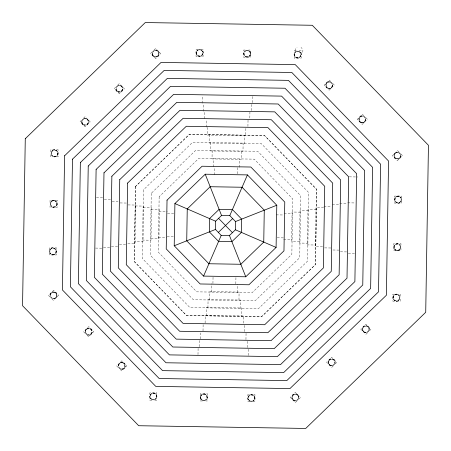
<?xml version="1.0" encoding="UTF-8"?>
<svg xmlns="http://www.w3.org/2000/svg" width="451" height="451" viewBox="0 0 451 451"><rect width="100%" height="100%" fill="white"/><g stroke="black" fill="none" stroke-linecap="round" stroke-linejoin="round"><path stroke-width="0.34" stroke-dasharray="2.25 1.69" d="M197.995 354.616L198.102 348.33M202.133 103.24L202.257 95.556M199.297 346.706L199.398 340.42M203.536 111.194L203.666 103.51M200.65 338.836L200.751 332.928M204.506 118.636L204.624 111.414M203.018 330.904L203.125 324.619M206.496 127.103L206.62 119.419M207.325 127.362L207.195 135.046L245.75 135.678L245.874 127.994M205.104 323.006L205.228 315.322L243.782 315.954L243.658 323.638M206.231 315.796L206.372 307.413L241.792 307.988L241.651 316.371M209.241 134.624L209.106 143.006L244.527 143.587L244.662 135.204M207.928 307.892L208.069 299.509L240.451 300.039L240.315 308.422M210.735 142.578L210.6 150.961L242.982 151.491L243.123 143.108M209.743 299.988L209.884 291.605L239.086 292.085L238.951 300.467M212.173 150.533L212.032 158.915L241.24 159.395L241.375 151.012M211.192 292.085L211.327 283.702M213.695 166.876L213.83 158.493M212.94 283.482L213.041 277.196M214.727 174.825L214.856 167.141M235.834 283.854L235.958 276.17M237.643 173.798L237.745 167.513M237.215 292.507L237.35 284.124M239.718 167.298L239.853 158.915M244.431 331.581L244.555 323.897M247.926 126.381L248.033 120.096M245.953 339.58L246.071 332.353M249.831 118.066L249.927 112.152M247.486 347.49L247.61 339.806M251.754 110.585L251.855 104.299M248.597 355.444L248.721 347.755M252.757 102.67L252.859 96.384M51.718 151.711A3.202 3.202 0 0 1 56.555 150.859A3.202 3.202 0 0 1 56.555 155.77A3.202 3.202 0 0 1 51.718 154.918L52.891 156.091L54.498 156.52L56.099 156.091L57.271 154.918L57.7 153.317L57.271 151.711L56.099 150.538L54.498 150.11L52.891 150.538L51.718 151.711L51.346 151.497L52.677 150.166L54.498 149.681L56.313 150.166L57.643 151.497L58.128 153.317L57.643 155.133L56.313 156.463L54.498 156.948L52.677 156.463L51.448 155.076M50.895 202.228A3.202 3.202 0 0 1 55.732 201.377A3.202 3.202 0 0 1 55.732 206.287A3.202 3.202 0 0 1 50.895 205.43L52.068 206.609L53.669 207.037L55.27 206.609L56.448 205.43L56.877 203.829L56.448 202.228L55.27 201.056L53.669 200.627L52.068 201.056L50.895 202.228L50.523 202.014L51.854 200.684L53.669 200.199L55.49 200.684L56.815 202.014L57.305 203.829L56.815 205.65L55.49 206.975L53.669 207.466L51.854 206.975L50.523 205.65M84.224 118.371L86.073 118.258L87.703 119.194L88.644 120.823L88.644 122.706L87.703 124.335L86.073 125.277L84.19 125.277L84.303 124.859L85.961 124.859L87.398 124.031L88.227 122.593L88.227 120.936L87.398 119.498L85.961 118.669L84.303 118.669A3.202 3.202 0 0 1 88.323 121.488A3.202 3.202 0 0 1 84.856 124.955A3.202 3.202 0 0 1 82.037 120.936L82.037 122.593L82.866 124.031L84.303 124.859M85.961 118.669L86.073 118.258M50.117 249.803A3.202 3.202 0 0 1 54.954 248.946A3.202 3.202 0 0 1 54.954 253.857A3.202 3.202 0 0 1 50.117 253.005L51.29 254.178L52.897 254.606L54.498 254.178L55.67 253.005L56.099 251.404L55.67 249.803L54.498 248.631L52.897 248.197L51.29 248.631L50.117 249.803L49.745 249.589L51.076 248.259L52.897 247.768L54.712 248.259L56.042 249.589L56.527 251.404L56.042 253.22L54.712 254.55L52.897 255.035L51.076 254.55L49.847 253.163M52.632 298.771L54.481 298.883L56.11 297.948L57.051 296.318L57.051 294.435L56.11 292.806L54.481 291.865L52.598 291.865L50.969 292.806L50.027 294.435L50.14 296.284M54.368 292.282L52.711 292.282L51.273 293.111L50.444 294.548L50.444 296.206A3.202 3.202 0 0 1 53.257 292.186A3.202 3.202 0 0 1 56.73 295.653A3.202 3.202 0 0 1 52.711 298.472L54.368 298.472L55.806 297.643L56.634 296.206L56.634 294.548L55.806 293.111L54.368 292.282L54.481 291.865M118.382 92.184L118.489 91.773L120.152 91.773L121.584 90.944L122.413 89.507L122.413 87.849L121.584 86.412L120.152 85.583L118.489 85.583L118.382 85.166L120.259 85.166L121.888 86.107L122.83 87.736L122.83 89.619L121.888 91.243L120.259 92.184L118.382 92.184L116.753 91.243L115.811 89.619L115.811 87.736M120.152 85.583L120.259 85.166M154.716 50.14L156.565 50.027L158.194 50.969L159.135 52.598L159.135 54.481L158.194 56.11L156.565 57.051L154.682 57.051L154.794 56.634L153.357 55.806L152.528 54.368L152.528 52.711A3.202 3.202 0 0 0 155.347 56.73A3.202 3.202 0 0 0 158.814 53.257A3.202 3.202 0 0 0 154.794 50.444L156.452 50.444L157.889 51.273L158.718 52.711L158.718 54.368L157.889 55.806L156.452 56.634L154.794 56.634M156.452 50.444L156.565 50.027M89.507 328.587L89.619 328.17L87.736 328.17L86.107 329.112L85.166 330.741L85.166 332.618L85.583 332.511A3.202 3.202 0 0 1 88.396 328.486A3.202 3.202 0 0 1 91.869 331.959A3.202 3.202 0 0 1 87.849 334.772L89.507 334.772L90.944 333.943L91.773 332.511L91.773 330.848L90.944 329.416L89.507 328.587L87.849 328.587L86.412 329.416L85.583 330.848L85.583 332.511M201.197 50.117L202.369 51.29L202.803 52.897L202.369 54.498L201.197 55.67L199.596 56.099L197.995 55.67L196.822 54.498L196.394 52.897L196.822 51.29L197.995 50.117A3.202 3.202 0 0 0 197.143 54.954A3.202 3.202 0 0 0 202.054 54.954A3.202 3.202 0 0 0 201.197 50.117L201.411 49.745L202.741 51.076L203.232 52.897L202.741 54.712L201.411 56.042L199.596 56.527L197.78 56.042L196.45 54.712L195.965 52.897L196.45 51.076L197.837 49.847M120.857 369.262L122.706 369.375L124.335 368.439L125.277 366.81L125.277 364.927L124.335 363.297L122.706 362.356L120.823 362.356L119.194 363.297L118.258 364.927L118.371 366.776M122.593 362.773L120.936 362.773L119.498 363.602L118.669 365.039L118.669 366.697A3.202 3.202 0 0 1 121.488 362.677A3.202 3.202 0 0 1 124.955 366.144A3.202 3.202 0 0 1 120.936 368.963L122.593 368.963L124.031 368.134L124.859 366.697L124.859 365.039L124.031 363.602L122.593 362.773L122.706 362.356M151.711 399.282L150.538 398.109L150.11 396.502L150.538 394.901L151.711 393.729L153.317 393.3L154.918 393.729L156.091 394.901L156.52 396.502L156.091 398.109L154.918 399.282A3.202 3.202 0 0 0 155.77 394.445A3.202 3.202 0 0 0 150.859 394.445A3.202 3.202 0 0 0 151.711 399.282L151.497 399.654L150.166 398.323L149.681 396.502L150.166 394.687L151.497 393.357L153.317 392.872L155.133 393.357L156.463 394.687L156.948 396.502L156.463 398.323L155.076 399.552M248.772 50.895L249.944 52.068L250.373 53.669L249.944 55.27L248.772 56.448L247.171 56.877L245.57 56.448L244.391 55.27L243.963 53.669L244.391 52.068L245.57 50.895A3.202 3.202 0 0 0 244.713 55.732A3.202 3.202 0 0 0 249.623 55.732A3.202 3.202 0 0 0 248.772 50.895L248.986 50.523L250.316 51.854L250.801 53.669L250.316 55.49L248.986 56.815L247.171 57.305L245.35 56.815L244.025 55.49L243.534 53.669L244.025 51.854L245.35 50.523M202.228 400.105L201.056 398.932L200.627 397.331L201.056 395.73L202.228 394.552L203.829 394.123L205.43 394.552L206.609 395.73L207.037 397.331L206.609 398.932L205.43 400.105A3.202 3.202 0 0 0 206.287 395.268A3.202 3.202 0 0 0 201.377 395.268A3.202 3.202 0 0 0 202.228 400.105L202.014 400.477L200.684 399.146L200.199 397.331L200.684 395.51L202.014 394.185L203.829 393.695L205.65 394.185L206.975 395.51L207.466 397.331L206.975 399.146L205.65 400.477M299.289 51.718L300.462 52.891L300.89 54.498L300.462 56.099L299.289 57.271L297.683 57.7L296.082 57.271L294.909 56.099L294.48 54.498L294.909 52.891L296.082 51.718A3.202 3.202 0 0 0 295.23 56.555A3.202 3.202 0 0 0 300.14 56.555A3.202 3.202 0 0 0 299.289 51.718L299.503 51.346L300.834 52.677L301.319 54.498L300.834 56.313L299.503 57.643L297.683 58.128L295.867 57.643L294.537 56.313L294.052 54.498L294.537 52.677L295.924 51.448M332.629 84.224L332.742 86.073L331.806 87.703L330.177 88.644L328.294 88.644L328.407 88.227L326.969 87.398L326.141 85.961L326.141 84.303L326.969 82.866L328.407 82.037L330.064 82.037A3.202 3.202 0 0 0 326.045 84.856A3.202 3.202 0 0 0 329.512 88.323A3.202 3.202 0 0 0 332.331 84.303L332.331 85.961L331.502 87.398L330.064 88.227L328.407 88.227M330.143 81.738L328.294 81.625L326.665 82.561L325.723 84.19L325.723 86.073L326.665 87.703L328.294 88.644M249.803 400.883L248.631 399.71L248.197 398.103L248.631 396.502L249.803 395.33L251.404 394.901L253.005 395.33L254.178 396.502L254.606 398.103L254.178 399.71L253.005 400.883A3.202 3.202 0 0 0 253.857 396.046A3.202 3.202 0 0 0 248.946 396.046A3.202 3.202 0 0 0 249.803 400.883L249.589 401.255L248.259 399.924L247.768 398.103L248.259 396.288L249.589 394.958L251.404 394.473L253.22 394.958L254.55 396.288L255.035 398.103L254.55 399.924L253.163 401.153M361.381 122.83L361.493 122.413L360.056 121.584L359.227 120.152L359.227 118.489L360.056 117.057L361.493 116.228L363.151 116.228A3.202 3.202 0 0 0 359.131 119.041A3.202 3.202 0 0 0 362.604 122.514A3.202 3.202 0 0 0 365.417 118.489L365.834 118.382L365.834 120.259L364.893 121.888L363.264 122.83L361.381 122.83L359.757 121.888L358.816 120.259L358.816 118.382L359.757 116.753L361.381 115.811L363.264 115.811M298.771 398.368L298.883 396.519L297.948 394.89L296.318 393.948L294.435 393.948L292.806 394.89L291.865 396.519L291.865 398.402L292.806 400.031L294.435 400.973L294.548 400.556L296.206 400.556A3.202 3.202 0 0 1 292.186 397.743A3.202 3.202 0 0 1 295.653 394.27A3.202 3.202 0 0 1 298.472 398.289L298.472 396.632L297.643 395.194L296.206 394.366L294.548 394.366L293.111 395.194L292.282 396.632L292.282 398.289L293.111 399.727L294.548 400.556M296.206 394.366L296.318 393.948M330.741 365.834L330.848 365.417L332.511 365.417L332.618 365.834L330.741 365.834L329.112 364.893L328.17 363.264L328.17 361.381L329.112 359.757L330.741 358.816L332.618 358.816L334.247 359.757L335.189 361.381L335.189 363.264M332.511 365.417A3.202 3.202 0 0 1 328.486 362.604A3.202 3.202 0 0 1 331.959 359.131A3.202 3.202 0 0 1 334.772 363.151L334.772 361.493L333.943 360.056L332.511 359.227L332.618 358.816M400.86 154.716L400.973 156.565L400.031 158.194L398.402 159.135L396.519 159.135L396.632 158.718L395.194 157.889L394.366 156.452L394.366 154.794L395.194 153.357L396.632 152.528L398.289 152.528A3.202 3.202 0 0 0 394.27 155.347A3.202 3.202 0 0 0 397.743 158.814A3.202 3.202 0 0 0 400.556 154.794L400.556 156.452L399.727 157.889L398.289 158.718L396.632 158.718M398.368 152.229L396.519 152.117L394.89 153.052L393.948 154.682L393.948 156.565L394.89 158.194L396.519 159.135M400.883 201.197L399.71 202.369L398.103 202.803L396.502 202.369L395.33 201.197L394.901 199.596L395.33 197.995L396.502 196.822L398.103 196.394L399.71 196.822L400.883 197.995A3.202 3.202 0 0 0 396.046 197.143A3.202 3.202 0 0 0 396.046 202.054A3.202 3.202 0 0 0 400.883 201.197L401.255 201.411L399.924 202.741L398.103 203.232L396.288 202.741L394.958 201.411L394.473 199.596L394.958 197.78L396.288 196.45L398.103 195.965L399.924 196.45L401.153 197.837M369.262 330.143L369.375 328.294L368.439 326.665L366.81 325.723L364.927 325.723L363.297 326.665L362.356 328.294L362.356 330.177L363.297 331.806L364.927 332.742L365.039 332.331L366.697 332.331A3.202 3.202 0 0 1 362.677 329.512A3.202 3.202 0 0 1 366.144 326.045A3.202 3.202 0 0 1 368.963 330.064L368.963 328.407L368.134 326.969L366.697 326.141L365.039 326.141L363.602 326.969L362.773 328.407L362.773 330.064L363.602 331.502L365.039 332.331M366.697 326.141L366.81 325.723M400.105 248.772L398.932 249.944L397.331 250.373L395.73 249.944L394.552 248.772L394.123 247.171L394.552 245.57L395.73 244.391L397.331 243.963L398.932 244.391L400.105 245.57A3.202 3.202 0 0 0 395.268 244.713A3.202 3.202 0 0 0 395.268 249.623A3.202 3.202 0 0 0 400.105 248.772L400.477 248.986L399.146 250.316L397.331 250.801L395.51 250.316L394.185 248.986L393.695 247.171L394.185 245.35L395.51 244.025L397.331 243.534L399.146 244.025L400.477 245.35M399.282 299.289L398.109 300.462L396.502 300.89L394.901 300.462L393.729 299.289L393.3 297.683L393.729 296.082L394.901 294.909L396.502 294.48L398.109 294.909L399.282 296.082A3.202 3.202 0 0 0 394.445 295.23A3.202 3.202 0 0 0 394.445 300.14A3.202 3.202 0 0 0 399.282 299.289L399.654 299.503L398.323 300.834L396.502 301.319L394.687 300.834L393.357 299.503L392.872 297.683L393.357 295.867L394.687 294.537L396.502 294.052L398.323 294.537L399.552 295.924M295.016 50.76L295.58 48.787L297.051 47.361M302.553 52.26L302.942 50.89L302.446 48.9L301.02 47.423M52.677 156.463L52.891 156.091M56.099 150.538L56.313 150.166M51.854 206.975L52.068 206.609M55.27 201.056L55.49 200.684M51.076 254.55L51.29 254.178M54.498 248.631L54.712 248.259M197.78 56.042L197.995 55.67M245.35 56.815L245.57 56.448M87.736 335.189L89.619 335.189L91.243 334.247L92.184 332.618L92.184 330.741L91.243 329.112L89.619 328.17M295.867 57.643L296.082 57.271M154.918 393.729L155.133 393.357M205.43 394.552L205.65 394.185M361.493 122.413L363.151 122.413L364.588 121.584L365.417 120.152L365.417 118.489M253.005 395.33L253.22 394.958M396.288 202.741L396.502 202.369M399.71 196.822L399.924 196.45M330.848 365.417L329.416 364.588L328.587 363.151L328.587 361.493L329.416 360.056L330.848 359.227L332.511 359.227M395.51 250.316L395.73 249.944M398.932 244.391L399.146 244.025M394.687 300.834L394.901 300.462M398.109 294.909L398.323 294.537M81.569 120.191L80.075 121.685L85.216 126.821L90.189 121.849L85.053 116.708L83.559 118.201M115.755 87.099L114.266 88.593L119.402 93.735L124.375 88.757L119.239 83.621L117.745 85.115M152.06 51.966L150.566 53.455L155.708 58.596L160.68 53.624L155.539 48.482L154.05 49.976M84.19 125.277L82.561 124.335L82.866 124.031M87.398 119.498L87.703 119.194M116.753 91.243L117.057 90.944L116.228 89.507L116.228 87.849A3.202 3.202 0 0 0 119.041 91.869A3.202 3.202 0 0 0 122.514 88.396A3.202 3.202 0 0 0 118.489 85.583M121.584 86.412L121.888 86.107M154.682 57.051L153.052 56.11L153.357 55.806M157.889 51.273L158.194 50.969M55.806 293.111L56.11 292.806M326.665 87.703L326.969 87.398M90.944 329.416L91.243 329.112M359.757 121.888L360.056 121.584M124.031 363.602L124.335 363.297M394.89 158.194L395.194 157.889M292.806 400.031L293.111 399.727M297.643 395.194L297.948 394.89M329.112 364.893L329.416 364.588M333.943 360.056L334.247 359.757M363.297 331.806L363.602 331.502M368.134 326.969L368.439 326.665M296.95 401.024L295.461 402.517L290.32 397.376L295.292 392.404L300.434 397.545L298.94 399.034M333.255 365.885L331.761 367.379L326.625 362.243L331.598 357.265L336.734 362.407L335.245 363.901M367.441 332.799L365.947 334.292L360.811 329.151L365.784 324.179L370.925 329.315L369.431 330.808M196.45 54.712L196.822 54.498M202.369 51.29L202.741 51.076M57.271 151.711L57.643 151.497M244.025 55.49L244.391 55.27M249.944 52.068L250.316 51.854M294.537 56.313L294.909 56.099M300.462 52.891L300.834 52.677M56.448 202.228L56.815 202.014M55.67 249.803L56.042 249.589M394.958 201.411L395.33 201.197M394.185 248.986L394.552 248.772M150.166 398.323L150.538 398.109M156.091 394.901L156.463 394.687M200.684 399.146L201.056 398.932M206.609 395.73L206.975 395.51M393.357 299.503L393.729 299.289M248.259 399.924L248.631 399.71M254.178 396.502L254.55 396.288M153.052 56.11L152.117 54.481L152.528 54.368M158.718 52.711L159.135 52.598M115.811 89.619L116.228 89.507M122.413 87.849L122.83 87.736M82.561 124.335L81.625 122.706L82.037 122.593M88.227 120.936L88.644 120.823M325.723 86.073L326.141 85.961M358.816 120.259L359.227 120.152M393.948 156.565L394.366 156.452M56.634 294.548L57.051 294.435M91.773 330.848L92.184 330.741M124.859 365.039L125.277 364.927M362.356 330.177L362.773 330.064M368.963 328.407L369.375 328.294M328.17 363.264L328.587 363.151M334.772 361.493L335.189 361.381M291.865 398.402L292.282 398.289M298.472 396.632L298.883 396.519M198.192 49.26L196.078 49.26L196.078 56.527L203.113 56.527L203.113 49.26L201.005 49.26M245.056 50.038L243.653 50.038L243.653 57.305L250.683 57.305L250.683 50.038L248.574 50.038M296.279 50.862L294.17 50.862L294.17 58.128L301.2 58.128L301.2 50.862L299.092 50.862M195.965 52.897L196.394 52.897M202.803 52.897L203.232 52.897M243.534 53.669L243.963 53.669M250.373 53.669L250.801 53.669M294.052 54.498L294.48 54.498M300.89 54.498L301.319 54.498M57.7 153.317L58.128 153.317M394.473 199.596L394.901 199.596M56.877 203.829L57.305 203.829M393.695 247.171L394.123 247.171M56.099 251.404L56.527 251.404M392.872 297.683L393.3 297.683M364.927 332.742L366.776 332.629M149.681 396.502L150.11 396.502M156.52 396.502L156.948 396.502M200.199 397.331L200.627 397.331M207.037 397.331L207.466 397.331M247.768 398.103L248.197 398.103M254.606 398.103L255.035 398.103M151.908 400.138L149.8 400.138L149.8 392.872L156.83 392.872L156.83 400.138L154.721 400.138M202.426 400.962L200.317 400.962L200.317 393.695L207.347 393.695L207.347 400.962L205.944 400.962M294.435 400.973L296.284 400.86M249.995 401.74L247.887 401.74L247.887 394.473L254.922 394.473L254.922 401.74L252.808 401.74M349.283 176.848L357.801 176.989M96.396 197.482L102.681 197.583M347.749 202.832L355.433 202.961M104.294 199.393L110.58 199.494M339.806 203.604L347.49 203.728M332.359 204.675L339.58 204.793M112.152 201.208L118.061 201.304M120.096 202.944L126.381 203.046M323.897 206.457L331.581 206.581M323.632 207.793L315.948 207.669L315.317 246.218L323.001 246.347M127.994 204.923L135.678 205.047L135.052 243.602L127.362 243.478M135.21 205.949L143.593 206.09L143.012 241.51L134.629 241.37M316.371 209.608L307.988 209.473L307.407 244.893L315.79 245.028M143.114 207.691L151.497 207.832L150.967 240.214L142.584 240.079M308.416 210.803L300.033 210.668L299.509 243.05L307.892 243.19M151.012 209.478L159.395 209.619L158.921 238.821L150.538 238.686M300.467 212.162L292.085 212.026L291.605 241.229L299.988 241.37M158.915 211.406L167.298 211.542M284.124 213.537L292.507 213.673M276.175 214.868L283.859 214.992M167.513 213.278L173.798 213.385M277.196 237.778L283.487 237.886M167.141 236.172L174.825 236.296M158.487 237.429L166.87 237.564M283.702 239.56L292.085 239.695M119.419 244.357L127.103 244.481M324.619 247.892L330.904 247.994M332.934 249.995L338.842 250.091M111.414 246.505L118.636 246.624M103.504 247.582L111.188 247.706M340.415 251.816L346.701 251.917M95.567 248.084L103.251 248.208M348.319 253.456L354.604 253.558M325.723 84.19L326.141 84.303M332.331 85.961L332.742 86.073M152.229 52.632L152.117 54.481M158.718 54.368L159.135 54.481M358.816 118.382L359.227 118.489M365.417 120.152L365.834 120.259M393.948 154.682L394.366 154.794M400.556 156.452L400.973 156.565M122.413 89.507L122.83 89.619M81.738 120.857L81.625 122.706M88.227 122.593L88.644 122.706M362.356 328.294L362.773 328.407M328.17 361.381L328.587 361.493M50.027 294.435L50.444 294.548M56.634 296.206L57.051 296.318M85.166 330.741L85.583 330.848M91.773 332.511L92.184 332.618M291.865 396.519L292.282 396.632M118.258 364.927L118.669 365.039M124.859 366.697L125.277 366.81M294.537 52.677L294.909 52.891M300.462 56.099L300.834 56.313M244.025 51.854L244.391 52.068M249.944 55.27L250.316 55.49M196.45 51.076L196.822 51.29M202.369 54.498L202.741 54.712M394.958 197.78L395.33 197.995M394.185 245.35L394.552 245.57M117.057 90.944L118.489 91.773M393.357 295.867L393.729 296.082M57.271 154.918L57.643 155.133M56.448 205.43L56.815 205.65M55.67 253.005L56.042 253.22M248.259 396.288L248.631 396.502M254.178 399.71L254.55 399.924M200.684 395.51L201.056 395.73M206.609 398.932L206.975 399.146M150.166 394.687L150.538 394.901M156.091 398.109L156.463 398.323M330.808 81.569L329.315 80.075L324.179 85.216L329.151 90.189L334.292 85.053L332.799 83.559M363.901 115.755L362.407 114.266L357.265 119.402L362.243 124.375L367.379 119.239L365.885 117.745M399.034 152.06L397.545 150.566L392.404 155.708L397.376 160.68L402.517 155.539L401.024 154.05M326.665 82.561L326.969 82.866M331.502 87.398L331.806 87.703M359.757 116.753L360.056 117.057M364.588 121.584L364.893 121.888M394.89 153.052L395.194 153.357M399.727 157.889L400.031 158.194M157.889 55.806L158.194 56.11M363.297 326.665L363.602 326.969M121.584 90.944L121.888 91.243M329.112 359.757L329.416 360.056M87.398 124.031L87.703 124.335M292.806 394.89L293.111 395.194M50.969 292.806L51.273 293.111M55.806 297.643L56.11 297.948M86.107 329.112L86.412 329.416M90.944 333.943L91.243 334.247M119.194 363.297L119.498 363.602M124.031 368.134L124.335 368.439M49.976 296.95L48.482 295.461L53.624 290.32L58.596 295.292L53.455 300.434L51.966 298.94M85.115 333.255L83.621 331.761L88.757 326.625L93.735 331.598L88.593 336.734L87.099 335.245M118.201 367.441L116.708 365.947L121.849 360.811L126.821 365.784L121.685 370.925L120.191 369.431M396.288 196.45L396.502 196.822M399.71 202.369L399.924 202.741M299.289 57.271L299.503 57.643M395.51 244.025L395.73 244.391M398.932 249.944L399.146 250.316M394.687 294.537L394.901 294.909M398.109 300.462L398.323 300.834M248.772 56.448L248.986 56.815M201.197 55.67L201.411 56.042M249.589 394.958L249.803 395.33M202.014 394.185L202.228 394.552M52.677 150.166L52.891 150.538M56.099 156.091L56.313 156.463M51.854 200.684L52.068 201.056M55.27 206.609L55.49 206.975M151.497 393.357L151.711 393.729M51.076 248.259L51.29 248.631M54.498 254.178L54.712 254.55M396.519 152.117L396.632 152.528M398.289 158.718L398.402 159.135M361.381 115.811L361.493 116.228M363.151 122.413L363.264 122.83M328.294 81.625L328.407 82.037M330.064 88.227L330.177 88.644M364.927 325.723L365.039 326.141M330.741 358.816L330.848 359.227M294.435 393.948L294.548 394.366M156.452 56.634L156.565 57.051M120.152 91.773L120.259 92.184M85.961 124.859L86.073 125.277M120.823 362.356L120.936 362.773M122.593 368.963L122.706 369.375M87.736 328.17L87.849 328.587M89.507 334.772L89.619 335.189M52.598 291.865L52.711 292.282M54.368 298.472L54.481 298.883M401.74 198.192L401.74 196.078L394.473 196.078L394.473 203.113L401.74 203.113L401.74 201.005M400.962 245.056L400.962 243.653L393.695 243.653L393.695 250.683L400.962 250.683L400.962 248.574M400.138 296.279L400.138 294.17L392.872 294.17L392.872 301.2L400.138 301.2L400.138 299.092M398.103 195.965L398.103 196.394M398.103 202.803L398.103 203.232M397.331 243.534L397.331 243.963M397.331 250.373L397.331 250.801M396.502 294.052L396.502 294.48M396.502 300.89L396.502 301.319M297.683 57.7L297.683 58.128M251.404 394.473L251.404 394.901M247.171 56.877L247.171 57.305M203.829 393.695L203.829 394.123M199.596 56.099L199.596 56.527M153.317 392.872L153.317 393.3M54.498 149.681L54.498 150.11M54.498 156.52L54.498 156.948M53.669 200.199L53.669 200.627M53.669 207.037L53.669 207.466M52.897 247.768L52.897 248.197M52.897 254.606L52.897 255.035M50.862 151.908L50.862 149.8L58.128 149.8L58.128 156.83L50.862 156.83L50.862 154.721M50.038 202.426L50.038 200.317L57.305 200.317L57.305 207.347L50.038 207.347L50.038 205.944M49.26 249.995L49.26 247.887L56.527 247.887L56.527 254.922L49.26 254.922L49.26 252.808M135.486 186.483L134.263 261.557L186.483 315.514L261.557 316.737L315.514 264.517L316.737 189.443L264.517 135.486L189.443 134.263L135.486 186.483M135.525 186.5L134.302 261.541L186.5 315.474L261.541 316.698L315.474 264.5L316.698 189.459L264.5 135.525L189.459 134.302L135.525 186.5M143.401 189.91L142.285 258.389L189.91 307.599L258.389 308.715L307.599 261.09L308.715 192.611L261.09 143.401L192.611 142.285L143.401 189.91M151.277 193.327L150.268 255.232L193.327 299.723L255.232 300.732L299.723 257.673L300.732 195.768L257.673 151.277L195.768 150.268L151.277 193.327M159.152 196.737L158.25 252.081L196.737 291.848L252.081 292.75L291.848 254.263L292.75 198.919L254.263 159.152L198.919 158.25L159.152 196.737"/><path stroke-width="0.68" d="M174.216 245.767L174.903 203.57L205.233 174.216L247.43 174.903L276.784 205.233L276.097 247.43L245.767 276.784L203.57 276.097L174.216 245.767L215.482 229.458L221.215 235.383L229.458 235.518L235.383 229.785L235.518 221.542L229.785 215.617L221.542 215.482L215.617 221.215L215.482 229.458M203.57 276.097L221.215 235.383M229.785 215.617L247.43 174.903M218.352 232.423L232.648 218.577M235.518 221.542L276.784 205.233M174.903 203.57L215.617 221.215M235.383 229.785L276.097 247.43M218.577 218.352L232.423 232.648M205.233 174.216L221.542 215.482M229.458 235.518L245.767 276.784M252.504 401.114A3.202 3.202 0 0 1 250.299 401.114M204.934 400.336A3.202 3.202 0 0 1 202.73 400.336M120.417 368.771A3.202 3.202 0 0 1 118.861 367.215M87.325 334.586A3.202 3.202 0 0 1 85.769 333.03M49.886 252.504A3.202 3.202 0 0 1 49.886 250.299M50.664 204.934A3.202 3.202 0 0 1 50.664 202.73M82.229 120.417A3.202 3.202 0 0 1 83.785 118.861M116.414 87.325A3.202 3.202 0 0 1 117.97 85.769M198.496 49.886A3.202 3.202 0 0 1 200.701 49.886M246.066 50.664A3.202 3.202 0 0 1 248.27 50.664M330.583 82.229A3.202 3.202 0 0 1 332.139 83.785M363.675 116.414A3.202 3.202 0 0 1 365.231 117.97M401.114 198.496A3.202 3.202 0 0 1 401.114 200.701M400.336 246.066A3.202 3.202 0 0 1 400.336 248.27M334.586 363.675A3.202 3.202 0 0 1 333.03 365.231M368.771 330.583A3.202 3.202 0 0 1 367.215 332.139M398.808 152.72A3.202 3.202 0 0 1 400.37 154.276M399.513 296.583A3.202 3.202 0 0 1 399.513 298.787M298.28 398.808A3.202 3.202 0 0 1 296.724 400.37M154.417 399.513A3.202 3.202 0 0 1 152.213 399.513M52.192 298.28A3.202 3.202 0 0 1 50.63 296.724M51.487 154.417A3.202 3.202 0 0 1 51.487 152.213M152.72 52.192A3.202 3.202 0 0 1 154.276 50.63M296.583 51.487A3.202 3.202 0 0 1 298.787 51.487M25.279 138.711L22.55 305.71L138.711 425.721L305.71 428.45L425.721 312.289L428.45 145.29L312.289 25.279L145.29 22.55L25.279 138.711M64.611 155.758L62.424 289.948L155.758 386.389L289.948 388.576L386.389 295.242L388.576 161.052L295.242 64.611L161.052 62.424L64.611 155.758M72.487 159.175L70.401 286.797L159.175 378.513L286.797 380.599L378.513 291.825L380.599 164.203L291.825 72.487L164.203 70.401L72.487 159.175M80.363 162.585L78.384 283.64L162.585 370.637L283.64 372.616L370.637 288.414L372.616 167.36L288.414 80.363L167.36 78.384L80.363 162.585M88.238 166.002L86.366 280.488L166.002 362.762L280.488 364.633L362.762 284.998L364.633 170.512L284.998 88.238L170.512 86.366L88.238 166.002M96.114 169.413L94.349 277.331L169.413 354.886L277.331 356.651L354.886 281.587L356.651 173.669L281.587 96.114L173.669 94.349L96.114 169.413M103.989 172.829L102.332 274.174L172.829 347.011L274.174 348.668L347.011 278.171L348.668 176.826L278.171 103.989L176.826 102.332L103.989 172.829M111.865 176.24L110.315 271.023L176.24 339.135L271.023 340.685L339.135 274.76L340.685 179.977L274.76 111.865L179.977 110.315L111.865 176.24M119.74 179.656L118.297 267.866L179.656 331.26L267.866 332.703L331.26 271.344L332.703 183.134L271.344 119.74L183.134 118.297L119.74 179.656M127.61 183.067L126.28 264.714L183.067 323.39L264.714 324.72L323.39 267.933L324.72 186.286L267.933 127.61L186.286 126.28L127.61 183.067M167.028 200.154L166.233 248.924L200.154 283.972L248.924 284.767L283.972 250.846L284.767 202.076L250.846 167.028L202.076 166.233L167.028 200.154M187.25 208.92L186.725 240.823L208.92 263.75L240.823 264.275L263.75 242.08L264.275 210.177L242.08 187.25L210.177 186.725L187.25 208.92M209.563 218.588L209.343 231.887L218.588 241.437L231.887 241.657L241.437 232.412L241.657 219.113L232.412 209.563L219.113 209.343L209.563 218.588"/></g></svg>
